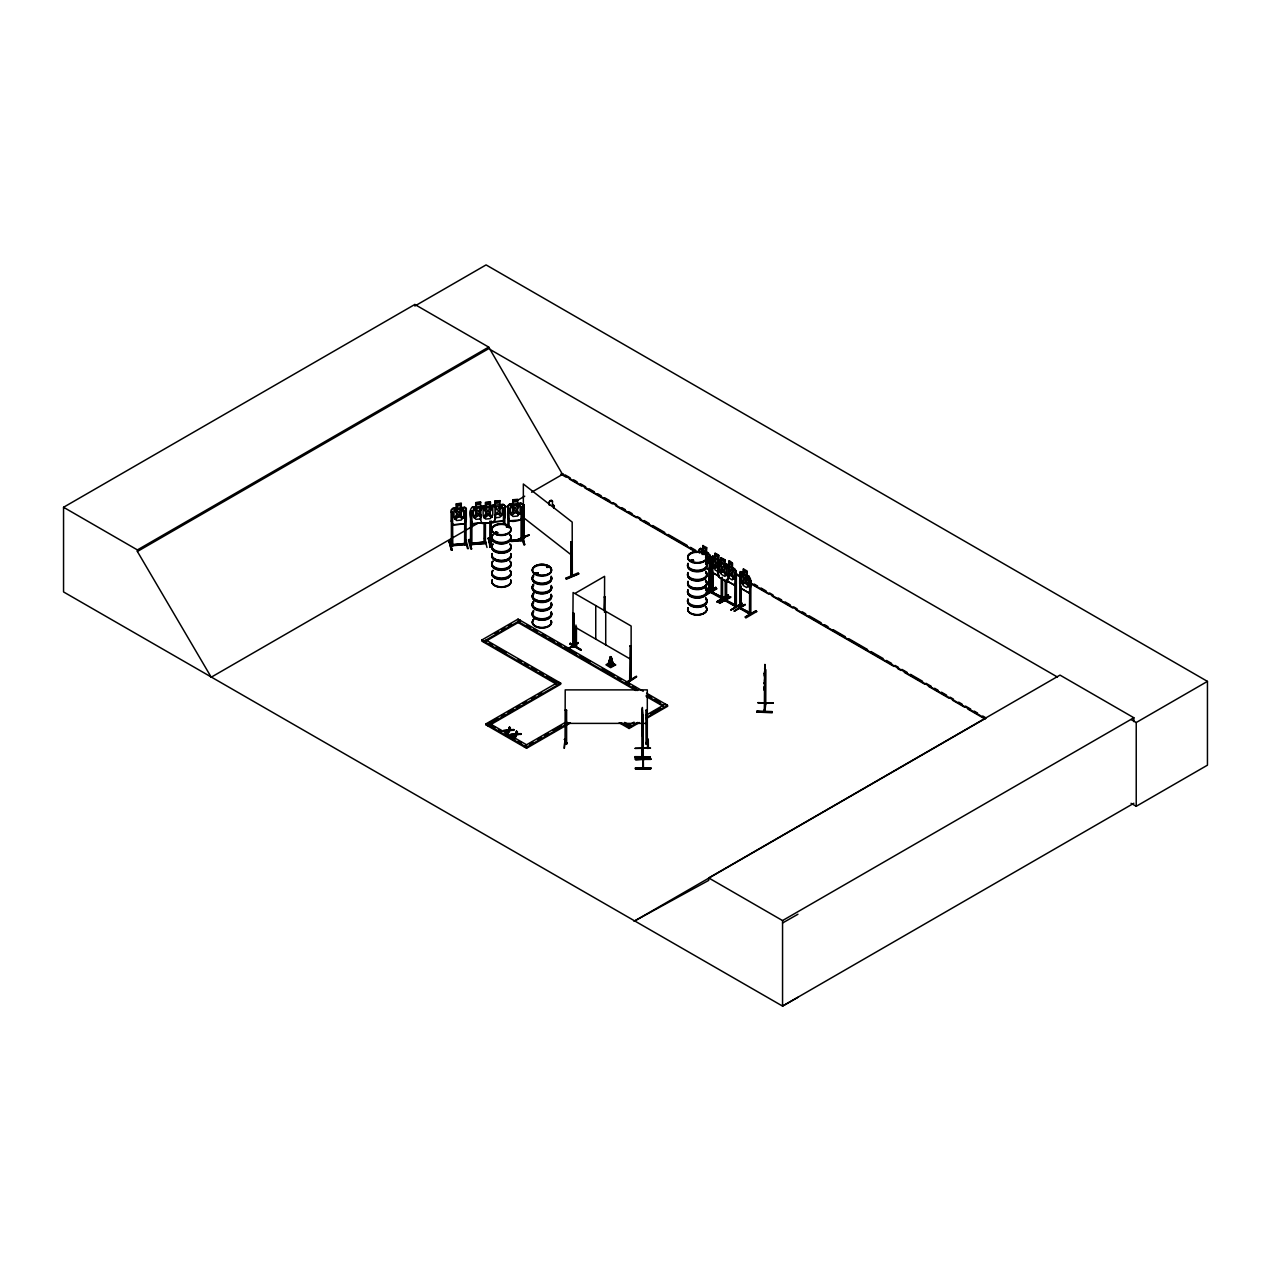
<?xml version="1.0" encoding="UTF-8"?>
<svg xmlns="http://www.w3.org/2000/svg" width="1271" height="1271" viewBox="0 0 1271 1271"><rect width="100%" height="100%" fill="white"/><g stroke="black" fill="none" stroke-linecap="round" stroke-linejoin="round"><path stroke-width="1.5" d="M642.205 727.584L642.236 729.919L642.348 721.944L642.363 735.559M642.236 726.313L642.284 735.559M642.236 729.872L642.475 728.108M642.268 714.858L642.3 709.981L642.475 714.334M642.077 735.559L642.379 723.787M634.896 757.85L634.912 756.658L650.291 756.785L650.291 757.977L634.896 757.723M634.912 757.325L650.291 757.452M764.618 684.434L764.967 676.522M642.538 715.7L642.57 714.62L642.554 724.708M642.506 720.8C642.745 681.907 640.632 742.963 643.094 715.112L643.237 749.334L642.379 749.334M642.205 719.894L642.252 717.051L642.141 719.879M764.634 669.15L764.967 664.558L764.284 711.982L764.395 710.997M642.332 721.388L642.284 719.005M642.3 709.981L642.332 757.421L642.363 712.3M642.459 718.973L642.49 722.389M635.135 748.46L650.53 748.111L635.135 748.269M642.729 768.447L643.094 715.112M642.888 756.531L642.189 757.23L642.888 755.308M642.332 756.102L642.554 748.524M642.49 748.174L643.094 747.316L643.237 748.111M756.817 712.173L756.88 710.982L772.228 711.601L772.164 712.777L756.817 712.046M610.652 659.919L610.747 656.614L613.512 664.654L611.033 666.369L608.062 664.924L610.747 656.614M642.077 718.893L642.141 717.019M642.284 723.406L642.189 726.122L642.506 722.691M765.031 670.278L765.142 669.213L764.792 676.966M764.284 675.95L764.236 673.455M609.635 666.226L610.35 656.885M757.913 702.815L773.34 702.927M764.236 673.566L765.301 667.386M764.475 680.684L764.92 677.586L764.824 711.998L764.475 672.995M765.857 669.706L765.746 704.118L765.158 703.292M764.792 681.272L764.475 683.989L764.3 682.146M764.634 686.562L764.236 690.121L764.808 686.578M765.237 702.069L765.221 704.102L765.936 702.72M764.3 711.887L765.317 703.213M765.857 703.228L764.824 711.903L764.967 664.558M764.586 683.719L764.935 675.743M572.713 645.509L574.19 645.779L573.157 645.144M630.035 679.254L630.766 680.112L629.669 679.604L630.146 645.811L631.131 646.383L630.877 680.176L630.035 678.047M629.828 679.651L631.274 679.906L630.321 678.142M712.856 573.396L712.602 593.398L711.49 591.555L712.459 592.191M712.491 559.828L711.49 559.256L712.856 559.605L712.809 593.017M721.293 597.195C730.031 600.389 696.572 584.581 721.499 597.163M722.548 598.562L722.595 578.956M726.377 600.166L725.534 599.245M735.067 606.41C738.022 605.917 734.288 608.031 734.892 605.012C746.983 610.461 708.217 591.047 735.814 605.616M725.534 600.468L736.37 606.648L736.37 573.142L735.385 572.57L735.003 606.442M710.394 589.776L708.916 589.363L708.932 590.713L709.409 556.92L710.394 557.492L710.505 591.063L705.913 588.409M739.706 607.188L740.469 607.713M749.27 612.67L750.891 613.099L749.445 612.829M750.748 613.083L750.335 614.592L750.367 578.543M569.948 644.111L580.879 650.339M581.165 649.545L570.218 643.301L581.133 650.085M608.539 665.702L610.43 657.012M496.103 531.961L495.42 532.914L496.611 533.057M497.724 532.756L496.341 533.756L494.959 532.756M507.367 526.528L506.605 526.226L507.812 526.671M536.616 572.665L535.409 573.809M537.887 573.173L536.394 573.634M538.237 573.443L536.473 574.413L535.647 573.046M547.801 566.914L548.437 567.39M547.817 566.691L546.768 567.263L548.039 566.85M693.616 560.463L691.662 560.797L691.948 559.764M693.188 560.702L692.647 559.812M702.085 554.49C703.181 550.867 700.385 548.977 706.326 553.25L706.326 560.94M702.72 554.283L703.769 554.49M642.681 767.7L643.428 767.636M643.428 768.383L642.84 726.186M608.301 664.129L610.398 656.757L608.062 664.924M613.273 665.464L611.224 656.837M716.637 563.371L719.465 561.178M730.412 571.362C730.889 568.042 736.958 568.645 731.492 573.014L733.875 579.242L730.777 573.475L728.887 576.271L727.663 575.699M764.221 709.949L764.824 710.775M706.326 564.245L708.106 561.973L708.106 554.283L706.326 551.868L706.565 547.61L706.326 551.868L710.124 555.252L710.124 566.326L708.9 569.726L705.421 567.708L708.789 569.789L710.012 566.231M726.964 581.689L728.267 578.321M717.559 572.3L718.671 577.034L727.044 581.88L728.394 578.416L728.394 567.343L724.708 563.895L726.488 566.294L726.488 573.999L724.708 576.271L721.372 574.349L719.593 570.012L719.593 562.322L721.372 561.973L721.245 557.635L721.245 561.766L718.703 560.432L727.139 565.166M739.706 607.284C742.248 612.765 740.882 603.01 739.706 608.412L739.77 572.395L739.658 583.516L740.755 588.251L749.143 593.096C750.589 587.965 752.194 580.863 749.112 576.446L746.792 575.112C747.523 566.04 745.362 575.699 748.46 577.574L748.46 585.28L746.681 587.552L743.344 585.629L741.565 581.292L741.565 573.602L743.344 573.253L743.344 568.852L746.919 570.917M749.143 593.096L750.367 589.696M642.761 758.58L643.539 760.408L642.681 760.408M735.988 581.88L734.765 585.438L726.329 580.64L734.797 585.184M716.59 563.339L714 558.16L716.24 564.149C711.252 566.532 715.716 571.251 717.003 565.5L718.909 570.441M504.841 516.773L503.205 520.999L491.686 521.92M516.804 540.382L529.117 535.059M528.688 534.805L516.376 540.175L529.197 535.234M464.487 523.716L466.155 519.585M453.016 524.796L451.332 520.888L452.905 524.955L464.63 523.938L466.346 519.696L466.314 508.511L464.55 507.208L466.346 508.622M495.293 518.218L493.625 522.349L482.122 523.318M522.588 515.533L520.935 519.76C505.207 524.859 507.685 517.551 507.923 505.826L509.449 504.396M507.923 516.804L509.449 520.76L521.062 519.887L522.746 515.549L522.746 504.476L520.983 503.173L517.774 503.538M523.588 536.68L523.652 538.745L524.192 505L523.35 504.365L522.889 538.189C521.348 535.282 525.892 538.237 523.509 536.696M524.16 538.411L524.224 537.172M570.949 575.62L571.759 576.16L571.759 542.653L570.917 542.002L571.759 542.653M508.225 733.637L509.321 730.205L513.961 729.618L509.321 730.904L508.225 733.637L507.336 732.43L508.241 730.285L503.681 731.016L508.241 730.285M571.426 574.111C570.695 575.811 573.396 573.348 571.251 575.255L572.315 576.001L572.188 522.095L523.35 483.997L523.35 537.871L524.303 538.475M515.279 737.704L516.391 734.288L521.031 733.685L516.391 734.988L515.279 737.704L514.405 736.497L515.295 734.368L510.751 734.4L511.578 735.575L515.295 735.067L516.55 731.111L517.424 732.303L516.534 734.4L521.031 734.384M503.681 731.016L508.384 730.412L509.496 727.028L510.37 728.235L509.48 730.332L513.961 730.317M508.384 730.412L509.496 727.028M516.55 731.111L515.454 734.479L510.751 735.099M507.336 733.129L508.241 730.984M509.48 730.332L510.37 727.536M514.405 737.196L515.295 735.067M516.534 734.4L517.424 731.603M734.273 610.652L745.235 604.361L734.352 611.335M734.257 611.16L745.14 604.885M568.677 648.814L578.162 642.554M705.548 595.416L716.955 588.727M730.73 596.703L719.91 603.026M730.142 597.036L719.322 603.391L730.746 597.418M469.158 539.508L471.589 548.929L470.747 549.008L468.491 540.127L469.269 539.444M469.126 540.048L471.589 548.929M490.908 547.324L488.541 537.84L490.908 546.625L490.05 547.404L488.477 538.38M488.477 537.903L487.73 538.618M490.05 547.372L490.908 546.625M449.06 541.367L452.19 550.105L451.332 550.184L449.06 541.367L449.902 540.62L452.047 550.009M451.412 550.089L449.14 541.303M727.616 575.525L730.015 572.125L727.759 566.135L730.571 571.013M722.691 598.609L711.506 591.682M721.118 597.036L721.229 598.45L721.229 578.607M734.86 606.283L735.607 604.869L734.892 605.361M564.26 748.333L565.007 738.769L564.324 748.269M739.579 608.348L750.367 614.513L750.891 613.099M485.443 541.843C483.488 540.683 483.202 544.338 485.268 542.987L485.427 541.764L485.49 543.4L470.54 544.369C469.094 542.034 474.083 542.781 471.859 544.655L471.922 510.735M464.535 543.527L451.412 544.671C450.522 548.309 451.396 541.653 452.778 544.846L466.314 543.337L464.836 543.098M450.998 545.561L452.778 545.72L452.54 511.911M464.789 543.543L464.964 544.766L464.535 543.178M521.269 539.047L521.046 540.652L521.269 538.999L522.667 538.983L522.746 540.509L511.18 541.51M494.912 516.09L497.533 511.991C499.503 517.917 505.477 516.471 498.534 511.037C505.143 504.651 499.567 504.126 497.454 510.164L494.848 506.652L493.593 506.652M482.281 508.05L479.215 512.626L481.344 515.422M575.572 646.891L575.572 626.746M576.446 645.732L575.477 645.7L576.462 645.7M495.547 532.215L495.547 533.169M496.341 533.01L497.231 532.613L496.802 533.359M538.189 573.65L537.315 574.063M690.741 560.463L691.917 559.685M705.548 557.349L707.836 554.077L706.644 553.282M642.84 766.381L642.761 768.32M566.723 742.884L565.055 742.852M647.432 742.9C646.192 741.279 646.113 745.044 647.32 744.075L647.304 689.883L565.214 689.883L565.055 744.075C567.978 745.442 565.849 741.47 566.771 743.185M475.878 506.859L472.304 507.034C468.093 510.894 470.699 518.886 472.288 523.763L482.043 522.905L472.288 523.763M456.496 508.05L452.921 508.225L451.332 509.83L451.412 545.879M451.523 509.957L453.016 508.448L464.503 507.463L461.151 507.653L461.151 503.523M520.935 503.411L509.433 504.301L507.78 505.874L507.907 526.687M490.479 506.223L493.688 505.858L495.483 507.256L495.483 518.33L493.768 522.572L482.011 523.461L480.454 519.489L480.454 508.432L482.059 506.827L485.458 506.541L483.123 508.257L483.123 515.947L485.617 519.045L490.288 518.647L492.783 515.136L492.783 507.447L490.288 506.271L490.288 502.156L485.649 502.633L485.649 506.764M482.122 506.97L480.454 508.432M472.002 543.337L470.683 543.082M470.683 544.306C472.24 545.307 471.938 542.908 472.161 543.67L484.219 541.891L484.219 543.114M485.681 542.129L470.54 543.146M489.859 541.541L491.48 541.716M491.162 543.003C492.481 539.73 487.333 542.955 491.48 542.939M452.778 545.72L452.349 544.131L452.476 545.799M451.237 545.847L466.314 544.56L466.235 543.019M522.667 539.365L521.38 539.444M496.993 533.28L497.771 532.66M536.108 573.014L536.06 573.872M537.315 573.634L537.855 573.014L536.584 572.871M691.392 560.432L692.838 561.067L692.187 559.733M693.378 560.94L690.852 560.749M699.415 549.279L700.607 548.437M717.686 561.369L718.878 560.527L717.559 561.242L718.878 576.891M739.658 572.458L740.914 571.569L743.471 573.189L743.471 569.058M739.77 572.586L740.961 571.743M711.569 556.984L712.761 556.142L711.442 556.857L711.506 592.906L722.23 598.879L722.15 597.672M725.328 564.769L726.472 563.959C732.938 569.71 724.406 555.475 732.525 563.275L732.398 567.47L736.116 570.901L735.988 582.039M725.328 564.96L726.535 564.117M565.055 742.534L566.453 742.884M565.055 743.757L566.612 743.757M645.922 710.251L647.32 710.553L645.922 710.251L646.081 744.123L646.081 742.455L645.763 743.201M604.122 610.271L604.599 596.687L604.98 612.098M604.98 596.909L604.122 596.973M569.948 644.143L570.25 643.269M576.049 646.621L575.572 645.732M576.446 646.891L576.446 626.667M572.601 645.303L572.713 646.732L573.094 612.86L574.079 613.432L574.19 647.003L574.079 613.432M712.713 555.967L715.271 557.572M715.033 557.429L715.16 553.25L718.75 555.284L718.623 559.478L721.022 560.845L712.634 556.205M718.623 555.363L715.033 553.314L715.16 557.635L713.365 557.985L713.365 565.69L715.16 570.012L718.512 571.918M566.771 649.243L578.194 642.57M568.773 648.512L578.194 643.253M726.361 564.022L734.797 568.836L735.988 570.965L736.1 606.934L736.1 605.711M712.554 572.649L711.569 567.851L712.554 572.649L719.307 576.494M736.37 573.142L735.003 572.792M717.178 601.358C738.419 589.712 723.819 595.622 717.718 602.343C751.336 582.595 694.49 615.927 727.933 594.987M717.194 601.866L728.029 595.622M725.153 599.467C723.723 601.485 728.617 601.707 725.741 600.484L725.646 580.815M735.988 605.647L735.544 604.901M741.708 602.962L742.312 604.011L730.889 609.985L741.771 603.058M730.889 609.985L741.851 603.661M625.65 682.527L636.533 676.251L626.269 683.576L636.628 676.903M797.934 997.338L782.555 1006.092L63.55 591.936L63.55 507.272L414.839 304.468L488.684 347.094L562.529 474.385L696.587 551.773M63.55 507.272L137.395 549.914L488.684 347.094M212.066 676.728L211.224 677.205L137.395 551.487L488.684 348.667L1057.456 677.046M211.224 677.205L478.341 522.985M504.11 508.098L512.706 503.141M516.137 501.155L524.732 496.198M531.596 492.227L563.355 473.908M481.788 640.044L556.476 683.163L556.476 684.211L481.788 641.092L481.788 640.044L518.075 619.104L643.19 691.249M494.991 633.482L498.28 631.576M501.584 629.669L504.889 627.763M508.178 625.856L511.482 623.95M518.536 622.329L483.917 642.316L483.917 641.267L520.268 620.28L520.268 621.328M575.572 593.08L604.599 576.319L604.503 612.384M702.99 549.676L702.99 545.545L702.99 549.946L701.195 550.295M699.415 549.088L699.415 552.933C698.462 549.596 700.083 546.466 703.101 549.882M699.733 551.328L700.718 551.9M710.124 555.252L710.124 591.285L710.489 589.728L705.532 587.758M710.394 557.492L709.027 557.143M724.708 563.895L724.82 559.701L724.581 563.959M728.394 578.416L728.394 567.343M718.671 577.034L727.044 581.88M706.422 592.715L715.811 587.393L706.501 592.826M706.422 593.414L715.827 587.901L706.581 593.414M716.351 588.346L705.469 594.669L716.351 588.346L715.748 587.329M739.976 608.078L739.706 574.857L741.072 575.207M570.409 722.945L526.544 748.269L486.03 724.883L486.03 723.835L558.589 681.939L558.589 682.988L546.768 676.172M486.03 724.883L497.835 718.051M501.219 716.113L504.587 714.159M507.971 712.205L513.023 709.297M516.407 707.343L519.775 705.389M523.144 703.451L526.528 701.497M531.596 698.573L534.964 696.619M538.332 694.681L541.716 692.727M489.828 725.121L560.702 684.211L560.702 683.163L488.143 725.058L488.143 726.106M749.223 576.367L740.85 571.807M749.445 614.052L749.763 580.227L750.748 580.783L750.748 614.306L740.326 608.142M750.748 580.783L749.382 580.434M609.063 662.89L605.965 664.797L610.604 667.688L615.609 664.892L612.527 663.017M740.628 608.936L741.072 587.027M749.652 612.797L740.802 608.126L749.985 612.511L749.985 613.734M745.299 617.023L756.181 610.684L745.235 616.928L745.839 617.96L756.674 611.573M566.612 721.642L524.43 745.998L524.43 747.046M529.483 744.123L532.867 742.169M537.919 739.245L541.303 737.307M544.671 735.353L548.055 733.399M553.107 730.475L561.544 725.614M486.03 723.835L526.544 747.221L568.725 722.865M629.113 725.01L634.054 722.15M645.604 715.478L665.384 704.055L667.513 706.326L667.513 705.278L646.605 693.219M650.545 713.682L660.443 707.963M620.868 722.691L629.113 727.441L637.82 722.421M646.065 717.654L667.513 705.278M619.215 722.786L629.113 728.49L639.472 722.516M646.065 718.703L667.513 706.326M634.865 920.824L708.71 880.374L708.71 877.927L1059.998 675.108L1133.843 717.75L1133.843 721.626M634.038 921.3L985.343 718.48L749.874 582.547M708.71 877.927L782.555 920.569L1133.843 717.75M1131.079 719.545L1136.226 722.516L1207.45 681.383L1207.45 765.174L1136.226 806.291L1131.063 803.32M1133.843 803.272L782.555 1006.092L782.555 920.569M782.555 923L797.934 914.246M506.716 526.337L506.652 527.115M496.723 532.056L495.277 532.279L495.881 533.359M547.976 567.327L546.752 567.39L548.246 567.025M535.79 572.983L536.855 572.728M691.44 559.844L692.457 559.685M691.726 559.812L691.392 560.972M692.647 560.733L693.473 560.257M522.921 504.555L524.192 505M565.913 578.114L578.273 572.84L578.734 573.872L566.421 579.211L565.976 578.226M578.734 573.841L565.992 578.766M464.566 544.338L466.235 544.242M576.001 645.43L576.128 647.209L575.954 625.062M642.872 757.421L643.094 748.54M692.87 561.242L691.662 561.067M485.379 543.416L470.524 544.735L470.54 510.847L472.002 511.037M451.316 545.481L466.076 544.258L466.076 543.035M727.123 565.976L728.919 565.627L728.919 561.226M709.297 589.14L709.838 591.19M509.48 729.633L513.961 729.618M516.534 733.701L521.031 733.685M503.681 730.317L508.384 729.713M510.751 734.4L515.454 733.796M565.373 743.662L565.373 742.439M475.735 506.827L475.704 502.617L480.692 502.172L480.549 506.541L483.059 507.701M475.735 502.712L480.724 502.267M503.173 504.555L505.032 505.81L503.252 504.412L491.623 505.429L495.023 505.127L495.023 501.012L500.043 500.663L499.868 504.937L502.363 506.096L502.363 513.802L499.868 517.313L495.213 517.726M495.213 501.235L499.868 500.822M480.533 506.446L483.949 506.112L485.713 507.415M503.268 504.508L500.043 504.794M472.399 507.256L483.886 506.255M503.459 508.368L504.841 508.241L503.38 508.066L503.459 524.145M480.549 515.613L475.894 516.026L475.894 508.336L482.424 507.765M495.213 514.421L499.868 514.008L499.868 506.319L495.213 506.732L495.309 518.314M480.549 518.918L475.894 519.331L473.4 516.248L473.4 508.543L475.894 506.954L475.878 502.744M491.591 522.159L503.316 521.126L505.032 516.884L505 505.715M484.489 538.11L487.015 547.483M485.395 542.24L484.076 541.954M491.321 542.955L489.78 543.082L489.859 521.078M456.353 508.019L456.321 503.809L461.325 503.364L461.182 507.749L463.677 508.908L463.677 516.598L461.182 520.109L456.511 520.522L454.017 517.424L454.017 509.735L456.511 508.146L456.496 503.92M456.353 503.904L461.341 503.475M509.385 504.269L512.785 503.967L512.753 499.757L517.758 499.328L517.615 503.697L520.109 504.857L520.109 512.547L517.615 516.058L512.944 516.471L510.449 513.389L510.449 505.683L512.944 504.094L512.928 499.884M452.619 512.213L451.157 512.038M464.693 510.863L466.076 510.751M509.051 527.894L509.051 508.178L507.59 507.987M521.205 507.129L522.588 507.002L521.126 506.827L521.046 540.652M453 524.701L464.63 523.938M465.138 539.301L467.506 548.611M465.138 540L465.98 539.937M511.101 540.318L520.967 539.476M511.18 540.636L520.967 539.126M511.101 541.192L522.667 540.207M522.858 537.617L524.685 544.671L523.843 544.751L522.016 537.013L524.049 544.639M485.49 506.636L485.458 502.426L490.479 502.093L490.32 506.366M523.604 538.666L523.763 505.191M725.741 600.484L725.868 599.308M726.186 601.326L726.249 579.64M573.602 646.002L573.809 647.225L573.126 646.304M572.967 646.319L574.015 646.844M573.634 647.161L572.713 646.589L573.094 592.493L631.131 626.015L631.131 679.89M491.178 542.622L491.48 542.066M470.81 544.751L470.794 543.48M522.508 538.999L522.54 540.556L522.588 504.539M566.612 710.235L565.214 710.251L566.612 710.235L566.612 744.059L565.23 744.075M648.274 739.468L647.527 738.832M564.149 739.468L565.007 739.468M645.922 743.757L647.257 743.726M647.416 738.769L647.527 748.349L648.369 748.349L648.274 739.436M565.214 723.39L647.304 723.39M642.84 723.739L642.236 729.681L642.141 727.584M635.405 759.089L650.8 759.121M635.405 759.375L650.8 759.407M642.776 767.16L642.729 767.223M650.8 768.383L635.405 768.494L650.8 768.526M642.141 733.542L642.268 711.379M523.684 537.474L522.969 536.95M523.684 538.697L522.921 538.062M765.142 667.227L765.221 678.38M764.109 687.023L764.395 690.121M757.929 702.625L773.292 703.228M507.193 525.956L506.255 526.814M506.859 527.163L507.733 526.337M496.341 532.152L497.136 532.644M496.58 532.39L495.42 532.485M536.855 574.127L535.806 573.173M691.948 561.21L690.979 560.94M496.58 531.961L497.374 532.756M537.093 572.665L538.348 573.586M468.252 548.691L465.901 539.857M648.353 748.285L647.527 748.349M722.055 598.848L722.23 577.193M481.105 517.392L478.214 513.595C476.434 519.68 470.111 519.744 477.149 512.785C470.54 507.622 476.212 506.112 478.134 511.768L480.66 507.907L480.645 519.553M691.726 561.162L691.138 560.273M611.939 663.367L613.512 664.654M571.648 574.985C572.665 577.511 569.63 574.301 572.204 575.938M571.68 576.16L571.346 541.827M728.919 561.496L732.287 563.418L732.287 567.533L734.082 569.932L734.082 577.638L732.287 579.91L728.919 577.987L727.727 575.112M712.634 572.57L719.418 576.43M725.328 599.626L726.027 601.326M735.988 606.871L725.264 600.754L725.264 581.038M572.713 613.083L573.698 613.655M629.765 646.033L630.766 646.589M1207.45 681.383L486.078 264.908L414.839 306.025L414.839 304.468M702.863 545.624L706.565 547.61M721.134 557.715L724.82 559.701M700.48 548.5L708.694 553.25M565.071 474.893L570.234 477.88M573.666 479.85L577.098 481.836M580.545 483.822L585.693 486.809M589.14 488.795L594.288 491.766M597.72 493.752L601.167 495.738M604.599 497.724L609.762 500.695M613.194 502.68L616.626 504.666M621.789 507.637L625.221 509.623M628.668 511.609L632.1 513.595M637.264 516.566L640.695 518.552M644.127 520.538L649.29 523.525M652.722 525.511L664.765 532.454M668.196 534.44L687.103 545.354M690.534 547.34L695.698 550.311M736.942 574.127L740.389 576.113M754.132 584.056L757.564 586.026M761.011 588.012L766.159 590.999M769.606 592.985L773.038 594.971M778.202 597.942L781.633 599.928M785.065 601.914L790.228 604.885M793.66 606.871L797.108 608.857M802.255 611.828L805.687 613.814M809.134 615.8L821.161 622.742M824.593 624.728L828.041 626.714M833.188 629.701L845.231 636.644M848.663 638.63L867.569 649.545M871 651.53L883.043 658.473M886.475 660.459L891.638 663.43M895.07 665.416L898.502 667.402M901.949 669.388L907.097 672.359M910.544 674.345L922.571 681.288M926.003 683.274L931.166 686.261M934.598 688.247L938.03 690.232M941.477 692.202L946.625 695.189M950.073 697.175L953.504 699.161M958.668 702.132L962.099 704.118M965.531 706.104L970.694 709.075M974.126 711.061L977.574 713.047M982.721 716.018L986.169 718.004M736.116 574.603L739.563 576.589M560.829 474.099L565.976 477.07M569.408 479.056L581.435 485.999M584.867 487.985L612.352 503.84M615.784 505.826L636.406 517.726M639.837 519.712L696.524 552.44M749.763 583.182L768.653 594.081M772.085 596.067L792.707 607.967M796.139 609.953L894.037 666.481M897.469 668.467L900.917 670.437M904.348 672.423L924.954 684.322M928.386 686.308L949.008 698.208M952.44 700.194L964.467 707.137M967.898 709.123L985.073 719.036M749.27 593.017L740.85 588.171L739.77 583.437M756.722 611.653L756.181 610.684M705.913 587.536L709.091 589.522M705.532 588.632L710.012 591.222M573.094 626.015L629.447 658.553M612.527 662.89L615.609 665.003M527.1 625.268L530.515 627.239M533.931 629.209L537.347 631.179M542.463 634.134L545.879 636.104M549.294 638.074L554.41 641.045M557.826 643.015L561.242 644.985M564.658 646.955L576.605 653.85M580.021 655.82L590.268 661.73M602.216 668.641L614.179 675.537M617.579 677.507L620.995 679.477M626.126 682.432L629.542 684.402M632.958 686.372L636.374 688.358M648.321 695.253L651.737 697.223M655.153 699.193L660.269 702.148M637.661 690.503L518.155 621.503L518.155 622.552L635.961 690.55M646.208 695.428L663.271 705.278L663.271 706.326L646.208 696.476M486.03 640.044L560.702 683.163M489.399 643.047L492.783 644.985M496.151 646.939L506.271 652.786M518.091 659.601L521.46 661.556M524.844 663.494L528.212 665.448M531.596 667.402L536.648 670.325M540.032 672.264L543.4 674.218M624.633 722.421L631.226 726.234L631.226 727.282L626.285 724.422M509.496 727.727L510.37 728.235M516.55 731.81L517.424 732.303M507.336 732.43L508.225 732.938M514.405 736.497L515.279 737.005M491.909 725.836L495.213 727.727M498.502 729.633L501.807 731.54M505.095 733.446L514.993 739.166M518.298 741.057L521.587 742.963M521.015 503.268L522.746 504.476M726.631 600.961L726.631 579.417M489.78 541.859L489.955 543.146L491.178 543.051L491.242 520.967M483.997 543.495L484.076 523.461M523.35 517.519L572.188 555.618M538.284 573.364L537.649 573.332M549.326 502.315L549.247 502.204A1.716 1.303 -34.6 0 1 550.836 500.44A1.716 1.303 -34.6 0 1 552.424 501.473L552.504 501.584A1.716 1.303 -34.6 0 0 550.915 500.567A1.716 1.303 -34.6 0 0 549.326 502.315L549.326 505.334M553.663 508.162A3.416 2.59 -34.6 0 0 552.504 504.603L552.424 504.492A3.416 2.59 -34.6 0 1 553.584 508.05M726.964 565.341L728.156 567.406M524.685 544.639L522.794 537.569M706.724 562.767L707.915 563.593L706.12 558.795M717.734 565.023L718.878 567.915M470.874 519.664L472.399 523.62M611.144 656.71L613.035 663.891M495.023 501.012L495.213 505.35M488.366 538.475L490.685 547.261M493.688 505.858L482.059 506.827M611.033 657.059L612.352 666.083M610.97 656.63L611.462 659.999M764.3 686.912L764.411 689.915M610.827 657.107L611.033 666.369M1136.226 722.516L1136.226 806.291M764.808 664.542L764.792 677.983M749.763 592.048L749.763 613.734M740.691 575.413L740.691 608.936M735.385 572.57L735.385 606.092M718.512 555.427L718.512 559.558M717.686 561.178L717.686 572.347M711.681 556.905L711.395 592.826L711.379 591.476M709.409 568.741L709.409 590.427M629.113 727.441L629.113 728.49M605.727 611.335L605.727 644.858M595.749 605.584L595.749 639.091M573.316 645.16L573.253 646.415M570.917 542.002L570.886 575.652M552.424 501.473L552.504 504.603M526.544 745.823L526.544 744.774L490.256 723.835L490.256 724.883M526.544 747.221L526.544 748.269M520.189 620.327L520.189 621.376M518.075 619.104L518.075 620.153M504.841 505.779L504.841 524.017M485.443 523.35L485.395 543.464M466.155 508.591L466.012 544.671M464.773 511.164L464.614 544.703M451.491 509.862L451.523 520.951M137.395 549.914L137.395 551.487M551.344 586.424A9.739 5.624 0 0 1 540.668 593.446A9.739 5.624 0 0 1 533.502 585.057M551.201 586.98A9.58 5.529 0 0 1 540.683 593.891A9.58 5.529 0 0 1 533.645 585.645M551.201 594.749A9.58 5.529 0 0 1 540.683 601.66A9.58 5.529 0 0 1 533.645 593.414M551.344 577.177A9.739 5.624 0 0 1 540.668 584.199A9.739 5.624 0 0 1 533.502 575.811M551.217 585.423A9.596 5.545 0 0 1 540.683 592.35A9.596 5.545 0 0 1 533.629 584.088M551.217 577.733A9.596 5.545 0 0 1 540.683 584.66A9.596 5.545 0 0 1 533.629 576.399M551.344 585.947A9.739 5.624 0 0 1 540.668 592.969A9.739 5.624 0 0 1 533.502 584.581M551.344 576.7A9.739 5.624 0 0 1 540.668 583.723A9.739 5.624 0 0 1 533.502 575.334M551.201 576.176A9.58 5.529 0 0 1 540.683 583.103A9.58 5.529 0 0 1 533.645 574.842M551.344 612.781A9.739 5.624 0 0 1 540.668 619.803A9.739 5.624 0 0 1 533.502 611.415M551.201 613.337A9.58 5.529 0 0 1 540.683 620.248A9.58 5.529 0 0 1 533.645 612.002M551.153 620.566A9.548 5.513 0 0 1 540.699 627.445A9.548 5.513 0 0 1 533.677 619.231M551.201 595.575A9.58 5.529 0 0 1 540.683 602.486A9.58 5.529 0 0 1 533.645 594.24M551.233 620.772A9.612 5.561 0 0 1 540.683 627.715A9.612 5.561 0 0 1 533.613 619.438M551.217 621.074A9.596 5.545 0 0 1 540.683 628.017A9.596 5.545 0 0 1 533.629 619.74M551.233 595.082A9.612 5.561 0 0 1 540.683 602.025A9.612 5.561 0 0 1 533.613 593.732M551.344 603.534A9.739 5.624 0 0 1 540.668 610.557A9.739 5.624 0 0 1 533.502 602.168M551.217 611.78A9.596 5.545 0 0 1 540.683 618.707A9.596 5.545 0 0 1 533.629 610.445M551.217 604.09A9.596 5.545 0 0 1 540.683 611.017A9.596 5.545 0 0 1 533.629 602.756M551.344 612.304A9.739 5.624 0 0 1 540.668 619.327A9.739 5.624 0 0 1 533.502 610.938M551.344 603.058A9.739 5.624 0 0 1 540.668 610.08A9.739 5.624 0 0 1 533.502 601.691M551.201 602.533A9.58 5.529 0 0 1 540.683 609.46A9.58 5.529 0 0 1 533.645 601.199M705.548 579.957A9.564 5.513 0 0 1 698.526 588.187A9.564 5.513 0 0 1 688.04 581.292M705.58 563.498A9.596 5.545 0 0 1 698.526 571.759A9.596 5.545 0 0 1 687.992 564.832M705.58 561.941A9.596 5.545 0 0 1 698.526 570.202A9.596 5.545 0 0 1 687.992 563.275M705.58 572.744A9.596 5.545 0 0 1 698.526 581.006A9.596 5.545 0 0 1 687.992 574.079M705.707 572.157A9.739 5.624 0 0 1 698.542 580.545A9.739 5.624 0 0 1 687.865 573.523M705.707 571.68A9.739 5.624 0 0 1 698.542 580.069A9.739 5.624 0 0 1 687.865 573.046M705.58 571.187A9.596 5.545 0 0 1 698.526 579.449A9.596 5.545 0 0 1 687.992 572.522M705.707 562.91A9.739 5.624 0 0 1 698.542 571.299A9.739 5.624 0 0 1 687.865 564.276M705.707 562.433A9.739 5.624 0 0 1 698.542 570.822A9.739 5.624 0 0 1 687.865 563.8M705.596 580.148A9.612 5.561 0 0 1 698.526 588.441A9.612 5.561 0 0 1 687.976 581.498M705.564 580.513A9.58 5.529 0 0 1 698.526 588.759A9.58 5.529 0 0 1 688.024 581.848M705.548 581.355A9.564 5.513 0 0 1 698.526 589.585A9.564 5.513 0 0 1 688.04 582.69M705.548 606.346A9.564 5.513 0 0 1 698.526 614.576A9.564 5.513 0 0 1 688.04 607.665M705.596 580.847A9.612 5.561 0 0 1 698.526 589.14A9.612 5.561 0 0 1 687.976 582.197M705.58 589.839A9.596 5.545 0 0 1 698.526 598.117A9.596 5.545 0 0 1 687.992 591.19M705.564 588.298A9.58 5.529 0 0 1 698.526 596.56A9.58 5.529 0 0 1 688.024 589.633M705.58 599.102A9.596 5.545 0 0 1 698.526 607.363A9.596 5.545 0 0 1 687.992 600.436M705.707 598.514A9.739 5.624 0 0 1 698.542 606.903A9.739 5.624 0 0 1 687.865 599.88M705.707 598.037A9.739 5.624 0 0 1 698.542 606.426A9.739 5.624 0 0 1 687.865 599.404M705.58 597.545A9.596 5.545 0 0 1 698.526 605.806A9.596 5.545 0 0 1 687.992 598.879M705.707 589.267A9.739 5.624 0 0 1 698.542 597.656A9.739 5.624 0 0 1 687.865 590.634M705.707 588.791A9.739 5.624 0 0 1 698.542 597.179A9.739 5.624 0 0 1 687.865 590.157M705.596 606.505A9.612 5.561 0 0 1 698.526 614.799A9.612 5.561 0 0 1 687.976 607.856M705.548 606.855A9.564 5.513 0 0 1 698.526 615.085A9.564 5.513 0 0 1 688.04 608.189M509.862 544.369A9.739 5.624 0 0 1 501.425 552.806A9.739 5.624 0 0 1 492.989 544.369M510.64 553.505A9.548 5.513 0 0 1 501.425 560.447A9.548 5.513 0 0 1 492.211 553.505M509.862 535.123A9.739 5.624 0 0 1 501.425 543.559A9.739 5.624 0 0 1 492.989 535.123M509.862 543.893A9.739 5.624 0 0 1 501.425 552.329A9.739 5.624 0 0 1 492.989 543.893M509.862 534.646A9.739 5.624 0 0 1 501.425 543.082A9.739 5.624 0 0 1 492.989 534.646M510.672 537.029A9.58 5.529 0 0 1 501.425 544.004A9.58 5.529 0 0 1 492.163 537.029M510.672 535.488A9.58 5.529 0 0 1 501.425 542.447A9.58 5.529 0 0 1 492.163 535.488M510.704 546.276A9.596 5.545 0 0 1 501.425 553.266A9.596 5.545 0 0 1 492.147 546.276M510.672 544.735A9.58 5.529 0 0 1 501.425 551.693A9.58 5.529 0 0 1 492.163 544.735M510.704 554.029A9.596 5.545 0 0 1 501.425 561.004A9.596 5.545 0 0 1 492.147 554.029M510.72 553.695A9.612 5.561 0 0 1 501.425 560.686A9.612 5.561 0 0 1 492.131 553.695M509.862 570.727A9.739 5.624 0 0 1 501.425 579.163A9.739 5.624 0 0 1 492.989 570.727M510.672 554.871A9.58 5.529 0 0 1 501.425 561.846A9.58 5.529 0 0 1 492.163 554.871M510.672 579.862A9.58 5.529 0 0 1 501.425 586.821A9.58 5.529 0 0 1 492.163 579.862M510.72 554.41A9.612 5.561 0 0 1 501.425 561.401A9.612 5.561 0 0 1 492.131 554.41M509.862 561.48A9.739 5.624 0 0 1 501.425 569.916A9.739 5.624 0 0 1 492.989 561.48M509.862 570.25A9.739 5.624 0 0 1 501.425 578.686A9.739 5.624 0 0 1 492.989 570.25M509.862 561.004A9.739 5.624 0 0 1 501.425 569.44A9.739 5.624 0 0 1 492.989 561.004M510.672 563.387A9.58 5.529 0 0 1 501.425 570.361A9.58 5.529 0 0 1 492.163 563.387M510.672 561.846A9.58 5.529 0 0 1 501.425 568.804A9.58 5.529 0 0 1 492.163 561.846M510.672 572.649A9.58 5.529 0 0 1 501.425 579.608A9.58 5.529 0 0 1 492.163 572.649M510.672 571.092A9.58 5.529 0 0 1 501.425 578.051A9.58 5.529 0 0 1 492.163 571.092M510.72 580.386A9.612 5.561 0 0 1 501.425 587.377A9.612 5.561 0 0 1 492.131 580.386M510.72 580.069A9.612 5.561 0 0 1 501.425 587.059A9.612 5.561 0 0 1 492.131 580.069M756.865 711.569L772.228 712.284L756.865 711.569M725.995 575.668L722.881 570.012C721.34 575.588 717.543 571.235 722.135 568.661L719.894 562.672L722.834 568.137C724.136 562.688 728.394 567.343 723.596 569.551L725.995 575.668M748.301 586.757L745.187 581.117C743.916 586.868 739.468 582.134 744.425 579.767L742.2 573.761L745.124 579.242C746.442 573.793 750.684 578.432 745.902 580.64L748.301 586.757M463.184 518.266L461.58 518.536L458.831 514.787C456.734 521.062 450.919 520.681 457.767 513.977C451.157 508.797 456.829 507.304 458.752 512.96C460.515 507.097 466.695 507.288 459.832 513.834L463.184 518.266M492.37 517.075L490.765 517.329L488.016 513.579C485.903 519.855 480.088 519.458 486.952 512.769C480.327 507.574 486.015 506.08 487.921 511.752C489.685 505.89 495.881 506.096 489.017 512.626L492.37 517.075M519.617 514.215L518.012 514.485L515.263 510.751C513.5 516.916 507.129 516.741 514.199 509.925C507.59 504.762 513.262 503.252 515.184 508.908C516.947 503.062 523.128 503.252 516.264 509.782L519.617 514.215M479.723 503.189L476.736 503.443L476.736 504.825L479.723 504.555L479.723 503.189M499.042 501.584L496.04 501.838L496.04 503.221L499.042 502.951L499.042 501.584M460.34 504.38L457.353 504.635L457.353 506.017L460.34 505.747L460.34 504.38M516.773 500.329L513.786 500.583L513.786 501.966L516.773 501.711L516.773 500.329M461.182 509.115L456.511 509.512L456.511 517.218L461.182 516.82L461.182 509.115M517.615 505.064L512.944 505.477L512.944 513.166L517.615 512.769L517.615 505.064M489.462 502.903L486.459 503.157L486.459 504.539L489.462 504.285L489.462 502.903M490.288 507.653L485.617 508.035L485.617 515.74L490.288 515.343L490.288 507.653M650.8 758.898L635.405 759.613L650.8 758.914M650.8 767.827L635.405 767.795L635.405 768.987L650.8 768.86L650.8 767.795M717.908 555.777L715.764 554.553L715.764 555.92L717.908 557.143L717.908 555.777M731.683 563.752L729.522 562.529L729.522 563.911L731.683 565.134L731.683 563.752M718.512 560.924L715.16 559.018L715.16 566.707L718.512 568.63L718.512 560.924M732.287 568.915L728.919 566.993L728.919 574.699L732.287 576.605L732.287 568.915M705.723 548.087L703.578 546.864L703.578 548.23L705.723 549.469L705.723 548.087M746.093 571.394L743.948 570.155L743.948 571.537L746.093 572.776L746.093 571.394M724.105 560.114L721.96 558.875L721.96 560.257L724.105 561.496L724.105 560.114M746.681 576.557L743.344 574.619L743.344 582.325L746.681 584.247L746.681 576.557M724.708 565.277L721.372 563.339L721.372 571.044L724.708 572.967L724.708 565.277M537.14 574.651A9.596 5.545 0 0 0 551.535 569.853A9.596 5.545 0 0 0 537.14 565.055A9.596 5.545 0 0 0 537.14 574.651A9.596 5.545 0 0 0 551.535 569.901A9.596 5.545 0 0 0 537.14 565.087A9.596 5.545 0 0 0 537.14 574.699M540.699 601.088A9.548 5.513 0 0 0 551.153 594.208A9.564 5.513 0 0 1 540.683 601.088A9.548 5.513 0 0 1 533.677 592.874A9.564 5.513 0 0 0 540.683 601.088M537.156 575.413A9.564 5.513 0 0 0 551.503 570.631A9.564 5.513 0 0 0 537.156 565.849A9.564 5.513 0 0 0 537.156 575.413M690.487 560.908A9.596 5.545 0 0 0 706.549 558.43A9.596 5.545 0 0 0 694.792 551.646A9.596 5.545 0 0 0 690.487 560.908M692.504 562.513A9.548 5.513 0 0 0 706.819 557.747A9.548 5.513 0 0 0 692.504 552.98A9.548 5.513 0 0 0 692.504 562.513M690.471 561.194A9.612 5.561 0 0 0 706.565 558.716A9.612 5.561 0 0 0 694.776 551.9A9.612 5.561 0 0 0 690.471 561.194M496.627 533.947A9.58 5.529 0 0 0 511.006 529.149A9.58 5.529 0 0 0 496.627 524.367A9.58 5.529 0 0 0 496.627 533.947M496.627 534.741A9.58 5.529 0 0 0 511.006 529.959A9.58 5.529 0 0 0 496.627 525.161A9.58 5.529 0 0 0 496.627 534.741M496.611 534.297A9.612 5.561 0 0 0 511.037 529.499A9.612 5.561 0 0 0 496.611 524.685A9.612 5.561 0 0 0 496.611 534.297"/></g></svg>
